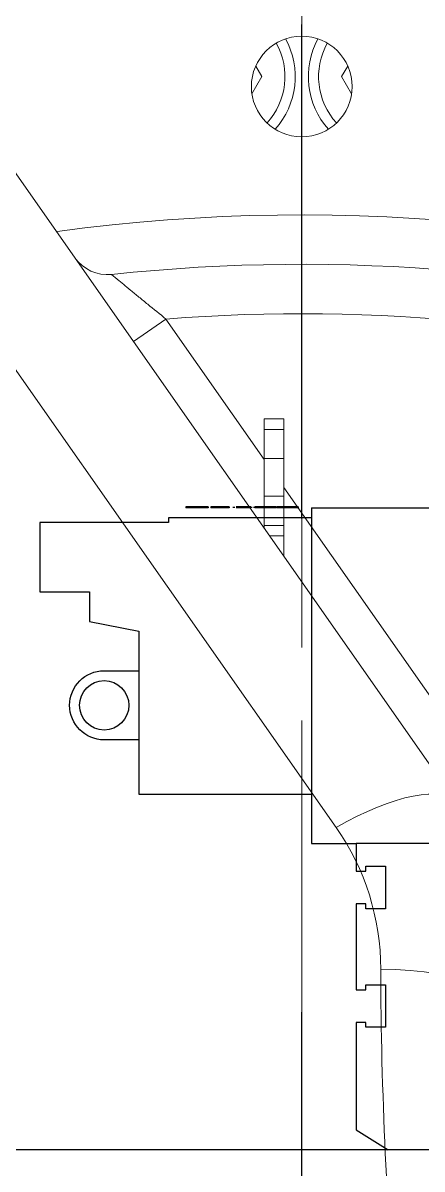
# Model space of a CAD drawing. Header units: millimetres. Extents: x 10462777 to 22643323, y 453826 to 1389191.
# Drawn here: x 11300079.6 to 11300120.1, y 584363.5 to 584479.5 of the extents above; entities that cross this region are included whole.
import ezdxf

# ---------------------------------------------------------------- set-up
doc = ezdxf.new("R2010")
doc.units = ezdxf.units.MM
doc.header["$LTSCALE"] = 200
doc.header["$MEASUREMENT"] = 0
for name, pattern in [('CENTER', [2, 1.25, -0.25, 0.25, -0.25]), ('CENTER2', [1.125, 0.75, -0.125, 0.125, -0.125]), ('PHANTOM', [2.5, 1.25, -0.25, 0.25, -0.25, 0.25, -0.25])]:
    doc.linetypes.add(name, pattern=pattern)
doc.layers.get('0').update_dxf_attribs({"linetype": 'CONTINUOUS'})
for name, color, linetype in [('1', 1, 'CENTER'), ('205', 4, 'CONTINUOUS'), ('DV1_DEFAULT', 7, 'CONTINUOUS')]:
    doc.layers.add(name, color=color, linetype=linetype)
doc.layers.add('LAYOUT', color=8, linetype='CONTINUOUS', lineweight=25)

# ---------------------------------------------------------------- blocks, each defined once
blk = doc.blocks.new('r710ic')
at = {"layer": 'DV1_DEFAULT', "color": 7, "linetype": 'Continuous', "lineweight": 0}
for p, q in [((271883.98, 104230.83), (271910.94, 104249.71)), ((271814.43, 104177.24), (271916.04, 104248.39)), ((271842.37, 104236.67), (271844.11, 104237.67)), ((271841.3, 104237.29), (271842.37, 104236.67)), ((271918.41, 104236.11), (271816.8, 104164.96)), ((271878.09, 104230.83), (271877.03, 104230.83)), ((271877.03, 104230.83), (271877.03, 104228.83)), ((271878.09, 104230.83), (271881.05, 104230.83)), ((271878.09, 104228.83), (271878.09, 104230.83)), ((271884.86, 104230.83), (271881.05, 104230.83)), ((271881.05, 104230.83), (271881.05, 104228.83)), ((271884.86, 104230.83), (271887.82, 104230.83)), ((271884.86, 104228.83), (271884.86, 104230.83)), ((271888.88, 104230.83), (271887.82, 104230.83)), ((271887.82, 104230.83), (271887.82, 104228.83)), ((271888.88, 104229.38), (271888.88, 104230.83)), ((271888.88, 104230.83), (271890.95, 104230.83)), ((271842.37, 104228.59), (271841.3, 104227.97)), ((271844.11, 104227.58), (271842.37, 104228.59)), ((271866.91, 104218.88), (271881.12, 104228.83)), ((271878.09, 104228.83), (271877.03, 104228.83)), ((271878.09, 104228.83), (271883.07, 104228.83)), ((271884.86, 104228.83), (271881.05, 104228.83)), ((271884.86, 104228.83), (271887.82, 104228.83)), ((271888.09, 104228.83), (271887.82, 104228.83)), ((271869.2, 104215.6), (271866.91, 104218.88))]:
    blk.add_line(p, q, dxfattribs=at)
at = {"layer": 'DV1_DEFAULT', "color": 1, "linetype": 'CENTER2', "lineweight": 0}
for p, q in [((274132.55, 104232.63), (269847.55, 104232.63)), ((269950.18, 104232.63), (274235.19, 104232.63))]:
    blk.add_line(p, q, dxfattribs=at)
at = {"layer": 'DV1_DEFAULT', "color": 3, "linetype": 'CENTER2', "lineweight": 0}
blk.add_circle((272041.37, 104232.63), 367.64, dxfattribs=at)
at = {"layer": 'DV1_DEFAULT', "color": 7, "linetype": 'Continuous', "lineweight": 0}
blk.add_circle((271843.37, 104232.63), 5.1, dxfattribs=at)
for centre, radius, start, end in [((272041.37, 104232.63), 213, 126.267, 191.5222), ((272041.37, 104232.63), 208, 127.2842, 190.912), ((272041.37, 104232.63), 185, 132.9282, 187.6933), ((272041.37, 104232.63), 180, 163.7398, 186.1434), ((272041.37, 104232.63), 175, 163.7398, 184.5066), ((271932.75, 104215.63), 25, 90, 125), ((271842.37, 104241.29), 8, 241.3944, 311.7791), ((271842.37, 104241.29), 6.96, 240.7928, 312.3808), ((271842.37, 104223.97), 8, 48.2209, 118.6056), ((271842.37, 104223.97), 6.96, 47.6192, 119.2072), ((271858.42, 104212.94), 4, 305, 6.1434)]:
    blk.add_arc(centre, radius, start, end, dxfattribs=at)
for centre, major_axis, ratio, start_param, end_param in [((271938.98, 104240.63), (0, -15), 0.415319, 3.168507, 4.712389), ((271924.64, 104236.11), (8.6, -12.29), 0.350294, 3.141593, 4.471859)]:
    blk.add_ellipse(centre, major_axis=major_axis, ratio=ratio, start_param=start_param, end_param=end_param, dxfattribs=at)
blk.add_open_spline([(271970.03, 104242.21), (271957.61, 104241.33), (271945.18, 104240.63), (271932.75, 104240.63)], degree=3, dxfattribs=at)
blk.add_open_spline([(271862.4, 104213.37), (271862.4, 104213.37), (271862.45, 104213.42), (271862.57, 104213.57), (271862.62, 104213.63), (271862.74, 104213.77), (271862.8, 104213.85), (271862.95, 104214.03), (271863.03, 104214.13), (271863.21, 104214.34), (271863.3, 104214.45), (271863.58, 104214.79), (271863.79, 104215.05), (271864.23, 104215.58), (271864.46, 104215.86), (271864.93, 104216.43), (271865.17, 104216.73), (271865.91, 104217.64), (271866.41, 104218.25), (271866.91, 104218.88)], degree=3, knots=[0, 0, 0, 0, 0.125, 0.125, 0.1875, 0.1875, 0.25, 0.25, 0.3125, 0.3125, 0.375, 0.375, 0.5, 0.5, 0.625, 0.625, 0.75, 0.75, 1, 1, 1, 1], dxfattribs=at)
at = {"layer": 'LAYOUT', "color": 3}
blk.add_circle((272041.37, 104232.63), 2050.12, dxfattribs=at)
blk = doc.blocks.new('A$C7DA30AB0')
at = {"layer": 'LAYOUT', "color": 6, "linetype": 'PHANTOM'}
blk.add_circle((3030.45, 3025.99, 0), 2693.02, dxfattribs=at)

msp = doc.modelspace()

# ---------------------------------------------------------------- linework, layer by layer
at = {"layer": '1', "color": 23, "linetype": 'CENTER'}
msp.add_line((11300107.87228, 579329.36568, 0), (11300107.87228, 587294.33381, 0), dxfattribs=at)
at = {"layer": '205', "color": 252, "linetype": 'Continuous'}
for p, q in [((11300108.8723, 584429.43812, 0), (11300094.37209, 584429.43812, 0)), ((11300094.37209, 584429.43812, 0), (11300094.37209, 584428.93811, 0)), ((11300096.47029, 584430.53813, 0), (11300096.13801, 584430.53813, 0)), ((11300096.13801, 584430.53813, 0), (11300096.13801, 584430.43813, 0)), ((11300096.47029, 584430.43813, 0), (11300096.13801, 584430.43813, 0)), ((11300096.47029, 584430.53813, 0), (11300096.47029, 584430.43813, 0)), ((11300097.0953, 584430.53813, 0), (11300096.47029, 584430.53813, 0)), ((11300097.0953, 584430.43813, 0), (11300096.47029, 584430.43813, 0)), ((11300097.0953, 584430.53813, 0), (11300097.0953, 584430.43813, 0)), ((11300097.33446, 584430.53813, 0), (11300097.0953, 584430.53813, 0)), ((11300097.33446, 584430.43813, 0), (11300097.0953, 584430.43813, 0)), ((11300097.33446, 584430.53813, 0), (11300097.24062, 584430.53813, 0)), ((11300097.33446, 584430.43813, 0), (11300097.24062, 584430.43813, 0)), ((11300097.66675, 584430.53813, 0), (11300097.33446, 584430.53813, 0)), ((11300097.33446, 584430.53813, 0), (11300097.33446, 584430.43813, 0)), ((11300097.66675, 584430.43813, 0), (11300097.33446, 584430.43813, 0)), ((11300097.54599, 584430.53813, 0), (11300097.54599, 584430.55064, 0)), ((11300097.54599, 584430.42563, 0), (11300097.54599, 584430.43813, 0)), ((11300097.66674, 584430.53813, 0), (11300097.66674, 584430.43813, 0)), ((11300098.41675, 584430.53813, 0), (11300097.66674, 584430.53813, 0)), ((11300098.41675, 584430.43813, 0), (11300097.66674, 584430.43813, 0)), ((11300097.71343, 584430.53813, 0), (11300097.71343, 584430.55064, 0)), ((11300097.71343, 584430.42563, 0), (11300097.71343, 584430.43813, 0)), ((11300097.87827, 584430.53813, 0), (11300097.87827, 584430.55064, 0)), ((11300097.87827, 584430.42563, 0), (11300097.87827, 584430.43813, 0)), ((11300098.41675, 584430.53813, 0), (11300098.41675, 584430.43813, 0)), ((11300098.65591, 584430.53813, 0), (11300098.65591, 584430.43813, 0)), ((11300098.90591, 584430.53813, 0), (11300098.65591, 584430.53813, 0)), ((11300098.90591, 584430.43813, 0), (11300098.65591, 584430.43813, 0)), ((11300098.90591, 584430.53813, 0), (11300098.90591, 584430.43813, 0)), ((11300099.04877, 584430.53813, 0), (11300098.90591, 584430.53813, 0)), ((11300099.04877, 584430.43813, 0), (11300098.90591, 584430.43813, 0)), ((11300099.2382, 584430.53813, 0), (11300099.04877, 584430.53813, 0)), ((11300099.04877, 584430.53813, 0), (11300099.04877, 584430.43813, 0)), ((11300099.2382, 584430.43813, 0), (11300099.04877, 584430.43813, 0)), ((11300099.23819, 584430.53813, 0), (11300099.23819, 584430.43813, 0)), ((11300099.38105, 584430.53813, 0), (11300099.23819, 584430.53813, 0)), ((11300099.38105, 584430.43813, 0), (11300099.23819, 584430.43813, 0)), ((11300099.38105, 584430.53813, 0), (11300099.38105, 584430.43813, 0)), ((11300100.52392, 584430.53813, 0), (11300099.38105, 584430.53813, 0)), ((11300100.52392, 584430.43813, 0), (11300099.38105, 584430.43813, 0)), ((11300100.52392, 584430.53813, 0), (11300100.52392, 584430.43813, 0)), ((11300100.94165, 584430.53813, 0), (11300100.94165, 584430.43813, 0)), ((11300101.0488, 584430.53813, 0), (11300101.0488, 584430.43813, 0)), ((11300102.72038, 584430.53813, 0), (11300102.72038, 584430.43813, 0)), ((11300102.79181, 584430.53813, 0), (11300102.79181, 584430.43813, 0)), ((11300103.03097, 584430.53813, 0), (11300103.03097, 584430.43813, 0)), ((11300103.06668, 584430.53813, 0), (11300103.06668, 584430.43813, 0)), ((11300103.13807, 584430.53813, 0), (11300103.13807, 584430.43813, 0)), ((11300103.13811, 584430.53813, 0), (11300103.13811, 584430.43813, 0)), ((11300103.24526, 584430.53813, 0), (11300103.13811, 584430.53813, 0)), ((11300103.24526, 584430.43813, 0), (11300103.13811, 584430.43813, 0)), ((11300103.24526, 584430.53813, 0), (11300103.24526, 584430.43813, 0)), ((11300103.47035, 584430.53813, 0), (11300103.47035, 584430.43813, 0)), ((11300103.47039, 584430.53813, 0), (11300103.47039, 584430.43813, 0)), ((11300103.57754, 584430.53813, 0), (11300103.47039, 584430.53813, 0)), ((11300103.57754, 584430.43813, 0), (11300103.47039, 584430.43813, 0)), ((11300103.57754, 584430.53813, 0), (11300103.57754, 584430.43813, 0)), ((11300105.23828, 584430.53813, 0), (11300105.23828, 584430.43813, 0)), ((11300106.79187, 584430.53813, 0), (11300106.45959, 584430.53813, 0)), ((11300106.79187, 584430.43813, 0), (11300106.45959, 584430.43813, 0)), ((11300106.79187, 584430.53813, 0), (11300106.79187, 584430.43813, 0)), ((11300107.52402, 584430.53813, 0), (11300106.79187, 584430.53813, 0)), ((11300107.52402, 584430.43813, 0), (11300106.79187, 584430.43813, 0)), ((11300107.52402, 584430.53813, 0), (11300107.52402, 584430.43813, 0)), ((11300108.8723, 584430.43813, 0), (11300108.8723, 584396.43765, 0)), ((11300108.8723, 584430.43813, 0), (11300123.3725, 584430.43813, 0)), ((11300081.37191, 584428.93811, 0), (11300081.37191, 584421.93801, 0)), ((11300094.37209, 584428.93811, 0), (11300081.37191, 584428.93811, 0)), ((11300081.37191, 584421.93801, 0), (11300086.37198, 584421.93801, 0)), ((11300086.37198, 584421.93801, 0), (11300086.37198, 584418.93797, 0)), ((11300086.37198, 584418.93797, 0), (11300091.37205, 584417.93796, 0)), ((11300091.37205, 584417.93796, 0), (11300091.37205, 584401.43772, 0)), ((11300087.872, 584413.9379, 0), (11300091.37197, 584413.9379, 0)), ((11300091.37197, 584406.9378, 0), (11300087.872, 584406.9378, 0)), ((11300091.37205, 584401.43772, 0), (11300108.8723, 584401.43772, 0)), ((11300108.8723, 584396.43765, 0), (11300113.37236, 584396.43765, 0)), ((11300113.37236, 584396.43765, 0), (11300113.37236, 584393.63761, 0)), ((11300181.37333, 584396.43765, 0), (11300113.37236, 584396.43765, 0)), ((11300181.37333, 584396.43765, 0), (11300113.37236, 584396.43765, 0)), ((11300113.37236, 584396.43765, 0), (11300113.37236, 584393.63761, 0)), ((11300113.37236, 584393.63761, 0), (11300114.37238, 584393.63761, 0)), ((11300113.37236, 584393.63761, 0), (11300114.37238, 584393.63761, 0)), ((11300114.37238, 584393.63761, 0), (11300114.37238, 584394.13762, 0)), ((11300114.37238, 584394.13762, 0), (11300116.3724, 584394.13762, 0)), ((11300114.37238, 584394.13762, 0), (11300116.3724, 584394.13762, 0)), ((11300114.37238, 584393.63761, 0), (11300114.37238, 584394.13762, 0)), ((11300116.3724, 584394.13762, 0), (11300116.3724, 584389.83756, 0)), ((11300116.3724, 584394.13762, 0), (11300116.3724, 584389.83756, 0)), ((11300114.37238, 584390.33756, 0), (11300113.37236, 584390.33756, 0)), ((11300113.37236, 584390.33756, 0), (11300113.37236, 584381.63744, 0)), ((11300113.37236, 584390.33756, 0), (11300113.37236, 584381.63744, 0)), ((11300114.37238, 584390.33756, 0), (11300113.37236, 584390.33756, 0)), ((11300114.37238, 584389.83756, 0), (11300114.37238, 584390.33756, 0)), ((11300114.37238, 584389.83756, 0), (11300114.37238, 584390.33756, 0)), ((11300116.3724, 584389.83756, 0), (11300114.37238, 584389.83756, 0)), ((11300116.3724, 584389.83756, 0), (11300114.37238, 584389.83756, 0)), ((11300114.37238, 584381.63744, 0), (11300114.37238, 584382.13745, 0)), ((11300114.37238, 584382.13745, 0), (11300116.3724, 584382.13745, 0)), ((11300114.37238, 584382.13745, 0), (11300116.3724, 584382.13745, 0)), ((11300114.37238, 584381.63744, 0), (11300114.37238, 584382.13745, 0)), ((11300116.3724, 584382.13745, 0), (11300116.3724, 584377.83739, 0)), ((11300116.3724, 584382.13745, 0), (11300116.3724, 584377.83739, 0)), ((11300113.37236, 584381.63744, 0), (11300114.37238, 584381.63744, 0)), ((11300113.37236, 584381.63744, 0), (11300114.37238, 584381.63744, 0)), ((11300113.37236, 584378.33739, 0), (11300113.37236, 584367.43724, 0)), ((11300114.37238, 584378.33739, 0), (11300113.37236, 584378.33739, 0)), ((11300114.37238, 584378.33739, 0), (11300113.37236, 584378.33739, 0)), ((11300113.37236, 584378.33739, 0), (11300113.37236, 584367.43724, 0)), ((11300114.37238, 584377.83739, 0), (11300114.37238, 584378.33739, 0)), ((11300114.37238, 584377.83739, 0), (11300114.37238, 584378.33739, 0)), ((11300116.3724, 584377.83739, 0), (11300114.37238, 584377.83739, 0)), ((11300116.3724, 584377.83739, 0), (11300114.37238, 584377.83739, 0)), ((11300113.37236, 584367.43724, 0), (11300116.62241, 584365.43721, 0)), ((11300113.37236, 584367.43724, 0), (11300116.62241, 584365.43721, 0)), ((11300290.37488, 584365.43721, 0), (11299930.36976, 584365.43721, 0))]:
    msp.add_line(p, q, dxfattribs=at)
msp.add_circle((11300087.872, 584410.43785, 0), 2.50004, dxfattribs=at)
at = {"layer": '205', "color": 252, "linetype": 'Continuous', "extrusion": (0, 0, -1)}
msp.add_arc((-11300087.872, 584410.43785, 0), 3.50005, 270, 90, dxfattribs=at)
at = {"layer": '205', "color": 252, "linetype": 'Continuous'}
for points, knots in [([(11300102.3881, 584430.53813, 0), (11300102.38363, 584430.53813, 0), (11300102.37506, 584430.53813, 0), (11300102.35695, 584430.53813, 0), (11300102.33684, 584430.53813, 0), (11300102.31383, 584430.53813, 0), (11300102.28822, 584430.53813, 0), (11300102.26028, 584430.53813, 0), (11300102.22885, 584430.53813, 0), (11300102.18291, 584430.53813, 0), (11300102.12131, 584430.53813, 0), (11300102.04512, 584430.53813, 0), (11300101.9638, 584430.53813, 0), (11300101.87984, 584430.53813, 0), (11300101.79548, 584430.53813, 0), (11300101.71196, 584430.53813, 0), (11300101.62969, 584430.53813, 0), (11300101.56181, 584430.53813, 0), (11300101.50746, 584430.53813, 0), (11300101.46729, 584430.53813, 0), (11300101.42698, 584430.53813, 0), (11300101.38665, 584430.53813, 0), (11300101.34627, 584430.53813, 0), (11300101.30611, 584430.53813, 0), (11300101.26611, 584430.53813, 0), (11300101.23794, 584430.53813, 0), (11300101.22298, 584430.53813, 0), (11300101.22082, 584430.53813, 0)], [0, 0, 0, 0, 0.066620638, 0.127349726, 0.182599591, 0.232143383, 0.276512699, 0.315950126, 0.350667062, 0.381081578, 0.436409918, 0.48759583, 0.536159862, 0.583305302, 0.630394073, 0.67648421, 0.721844427, 0.766756539, 0.789624234, 0.81357549, 0.838421379, 0.86527624, 0.894095028, 0.925102915, 0.957964843, 0.993857803, 1, 1, 1, 1]), ([(11300102.3881, 584430.43813, 0), (11300102.38363, 584430.43813, 0), (11300102.37506, 584430.43813, 0), (11300102.35695, 584430.43813, 0), (11300102.33684, 584430.43813, 0), (11300102.31383, 584430.43813, 0), (11300102.28822, 584430.43813, 0), (11300102.26028, 584430.43813, 0), (11300102.22885, 584430.43813, 0), (11300102.18291, 584430.43813, 0), (11300102.12131, 584430.43813, 0), (11300102.04512, 584430.43813, 0), (11300101.9638, 584430.43813, 0), (11300101.87984, 584430.43813, 0), (11300101.79548, 584430.43813, 0), (11300101.71196, 584430.43813, 0), (11300101.62969, 584430.43813, 0), (11300101.56181, 584430.43813, 0), (11300101.50746, 584430.43813, 0), (11300101.46729, 584430.43813, 0), (11300101.42698, 584430.43813, 0), (11300101.38665, 584430.43813, 0), (11300101.34627, 584430.43813, 0), (11300101.30611, 584430.43813, 0), (11300101.26611, 584430.43813, 0), (11300101.23794, 584430.43813, 0), (11300101.22298, 584430.43813, 0), (11300101.22082, 584430.43813, 0)], [0, 0, 0, 0, 0.066620638, 0.127349726, 0.182599591, 0.232143383, 0.276512699, 0.315950126, 0.350667062, 0.381081578, 0.436409918, 0.48759583, 0.536159862, 0.583305302, 0.630394073, 0.67648421, 0.721844427, 0.766756539, 0.789624234, 0.81357549, 0.838421379, 0.86527624, 0.894095028, 0.925102915, 0.957964843, 0.993857803, 1, 1, 1, 1]), ([(11300102.72038, 584430.53813, 0), (11300102.7159, 584430.53813, 0), (11300102.70734, 584430.53813, 0), (11300102.68923, 584430.53813, 0), (11300102.66912, 584430.53813, 0), (11300102.64611, 584430.53813, 0), (11300102.6205, 584430.53813, 0), (11300102.59256, 584430.53813, 0), (11300102.56113, 584430.53813, 0), (11300102.51519, 584430.53813, 0), (11300102.45359, 584430.53813, 0), (11300102.3774, 584430.53813, 0), (11300102.29608, 584430.53813, 0), (11300102.21212, 584430.53813, 0), (11300102.12776, 584430.53813, 0), (11300102.04423, 584430.53813, 0), (11300101.96197, 584430.53813, 0), (11300101.89409, 584430.53813, 0), (11300101.83974, 584430.53813, 0), (11300101.79957, 584430.53813, 0), (11300101.75926, 584430.53813, 0), (11300101.71893, 584430.53813, 0), (11300101.67855, 584430.53813, 0), (11300101.63839, 584430.53813, 0), (11300101.59839, 584430.53813, 0), (11300101.57022, 584430.53813, 0), (11300101.55526, 584430.53813, 0), (11300101.5531, 584430.53813, 0)], [0, 0, 0, 0, 0.066620638, 0.127349726, 0.182599591, 0.232143383, 0.276512699, 0.315950126, 0.350667062, 0.381081578, 0.436409918, 0.48759583, 0.536159862, 0.583305302, 0.630394073, 0.67648421, 0.721844427, 0.766756539, 0.789624234, 0.81357549, 0.838421379, 0.86527624, 0.894095028, 0.925102915, 0.957964843, 0.993857803, 1, 1, 1, 1]), ([(11300102.72038, 584430.43813, 0), (11300102.7159, 584430.43813, 0), (11300102.70734, 584430.43813, 0), (11300102.68923, 584430.43813, 0), (11300102.66912, 584430.43813, 0), (11300102.64611, 584430.43813, 0), (11300102.6205, 584430.43813, 0), (11300102.59256, 584430.43813, 0), (11300102.56113, 584430.43813, 0), (11300102.51519, 584430.43813, 0), (11300102.45359, 584430.43813, 0), (11300102.3774, 584430.43813, 0), (11300102.29608, 584430.43813, 0), (11300102.21212, 584430.43813, 0), (11300102.12776, 584430.43813, 0), (11300102.04423, 584430.43813, 0), (11300101.96197, 584430.43813, 0), (11300101.89409, 584430.43813, 0), (11300101.83974, 584430.43813, 0), (11300101.79957, 584430.43813, 0), (11300101.75926, 584430.43813, 0), (11300101.71893, 584430.43813, 0), (11300101.67855, 584430.43813, 0), (11300101.63839, 584430.43813, 0), (11300101.59839, 584430.43813, 0), (11300101.57022, 584430.43813, 0), (11300101.55526, 584430.43813, 0), (11300101.5531, 584430.43813, 0)], [0, 0, 0, 0, 0.066620638, 0.127349726, 0.182599591, 0.232143383, 0.276512699, 0.315950126, 0.350667062, 0.381081578, 0.436409918, 0.48759583, 0.536159862, 0.583305302, 0.630394073, 0.67648421, 0.721844427, 0.766756539, 0.789624234, 0.81357549, 0.838421379, 0.86527624, 0.894095028, 0.925102915, 0.957964843, 0.993857803, 1, 1, 1, 1]), ([(11300104.32361, 584430.53813, 0), (11300104.31508, 584430.53813, 0), (11300104.28652, 584430.53813, 0), (11300104.23693, 584430.53813, 0), (11300104.17494, 584430.53813, 0), (11300104.09499, 584430.53813, 0), (11300104.00333, 584430.53813, 0), (11300103.90426, 584430.53813, 0), (11300103.81947, 584430.53813, 0), (11300103.74662, 584430.53813, 0), (11300103.68168, 584430.53813, 0), (11300103.61879, 584430.53813, 0), (11300103.55611, 584430.53813, 0), (11300103.4957, 584430.53813, 0), (11300103.43861, 584430.53813, 0), (11300103.3883, 584430.53813, 0), (11300103.34464, 584430.53813, 0), (11300103.31625, 584430.53813, 0), (11300103.29512, 584430.53813, 0), (11300103.27758, 584430.53813, 0), (11300103.26765, 584430.53813, 0), (11300103.25977, 584430.53813, 0), (11300103.25258, 584430.53813, 0), (11300103.24881, 584430.53813, 0), (11300103.24582, 584430.53813, 0), (11300103.24533, 584430.53813, 0), (11300103.24526, 584430.53813, 0)], [0, 0, 0, 0, 0.024342957, 0.08000263, 0.130082613, 0.176424496, 0.26081917, 0.333362168, 0.395407705, 0.446754857, 0.494372099, 0.542992792, 0.594156577, 0.647194186, 0.698687561, 0.743600423, 0.782767748, 0.8158504, 0.827997718, 0.837990698, 0.851176801, 0.871103893, 0.898767541, 0.933832711, 0.977525751, 1, 1, 1, 1]), ([(11300104.33449, 584430.43813, 0), (11300104.3225, 584430.43813, 0), (11300104.2905, 584430.43813, 0), (11300104.23693, 584430.43813, 0), (11300104.17494, 584430.43813, 0), (11300104.09499, 584430.43813, 0), (11300104.00333, 584430.43813, 0), (11300103.90426, 584430.43813, 0), (11300103.81947, 584430.43813, 0), (11300103.74662, 584430.43813, 0), (11300103.68168, 584430.43813, 0), (11300103.61879, 584430.43813, 0), (11300103.55611, 584430.43813, 0), (11300103.4957, 584430.43813, 0), (11300103.43861, 584430.43813, 0), (11300103.3883, 584430.43813, 0), (11300103.34464, 584430.43813, 0), (11300103.31625, 584430.43813, 0), (11300103.29512, 584430.43813, 0), (11300103.27758, 584430.43813, 0), (11300103.26765, 584430.43813, 0), (11300103.25977, 584430.43813, 0), (11300103.25258, 584430.43813, 0), (11300103.24881, 584430.43813, 0), (11300103.24582, 584430.43813, 0), (11300103.24533, 584430.43813, 0), (11300103.24526, 584430.43813, 0)], [0, 0, 0, 0, 0.034413338, 0.089498511, 0.139061588, 0.184925147, 0.26844873, 0.340242966, 0.401648092, 0.452465258, 0.499591012, 0.547709861, 0.598345552, 0.650835726, 0.701797606, 0.746246893, 0.785009948, 0.817751133, 0.829773071, 0.839662908, 0.852712908, 0.87243432, 0.899812435, 0.934515675, 0.977757731, 1, 1, 1, 1]), ([(11300105.23828, 584430.53813, 0), (11300105.23728, 584430.53813, 0), (11300105.23532, 584430.53813, 0), (11300105.22295, 584430.53813, 0), (11300105.20096, 584430.53813, 0), (11300105.17054, 584430.53813, 0), (11300105.13248, 584430.53813, 0), (11300105.08433, 584430.53813, 0), (11300105.0285, 584430.53813, 0), (11300104.96384, 584430.53813, 0), (11300104.89566, 584430.53813, 0), (11300104.82875, 584430.53813, 0), (11300104.76195, 584430.53813, 0), (11300104.69698, 584430.53813, 0), (11300104.63299, 584430.53813, 0), (11300104.56921, 584430.53813, 0), (11300104.50722, 584430.53813, 0), (11300104.42727, 584430.53813, 0), (11300104.3356, 584430.53813, 0), (11300104.23654, 584430.53813, 0), (11300104.15175, 584430.53813, 0), (11300104.0789, 584430.53813, 0), (11300104.01396, 584430.53813, 0), (11300103.95107, 584430.53813, 0), (11300103.88839, 584430.53813, 0), (11300103.82798, 584430.53813, 0), (11300103.77089, 584430.53813, 0), (11300103.72058, 584430.53813, 0), (11300103.67692, 584430.53813, 0), (11300103.64853, 584430.53813, 0), (11300103.6274, 584430.53813, 0), (11300103.60986, 584430.53813, 0), (11300103.59993, 584430.53813, 0), (11300103.59205, 584430.53813, 0), (11300103.58486, 584430.53813, 0), (11300103.58109, 584430.53813, 0), (11300103.57724, 584430.53813, 0), (11300103.57746, 584430.53813, 0), (11300103.57761, 584430.53813, 0)], [0, 0, 0, 0, 0.049913497, 0.098433984, 0.145349765, 0.191285985, 0.235970592, 0.279987863, 0.323725008, 0.367041975, 0.408613928, 0.446663809, 0.481272237, 0.512317672, 0.540480935, 0.56594135, 0.588849446, 0.610047622, 0.648652294, 0.681835652, 0.710217154, 0.733704891, 0.755486455, 0.777727028, 0.801130888, 0.825391892, 0.848946516, 0.869491015, 0.887407332, 0.902540336, 0.908096886, 0.912667977, 0.918699698, 0.927814952, 0.94046914, 0.956509007, 0.976495523, 1, 1, 1, 1]), ([(11300105.23828, 584430.43813, 0), (11300105.23728, 584430.43813, 0), (11300105.23532, 584430.43813, 0), (11300105.22295, 584430.43813, 0), (11300105.20096, 584430.43813, 0), (11300105.17054, 584430.43813, 0), (11300105.13248, 584430.43813, 0), (11300105.08433, 584430.43813, 0), (11300105.0285, 584430.43813, 0), (11300104.96384, 584430.43813, 0), (11300104.89566, 584430.43813, 0), (11300104.82875, 584430.43813, 0), (11300104.76195, 584430.43813, 0), (11300104.69698, 584430.43813, 0), (11300104.63299, 584430.43813, 0), (11300104.56921, 584430.43813, 0), (11300104.50722, 584430.43813, 0), (11300104.42727, 584430.43813, 0), (11300104.3356, 584430.43813, 0), (11300104.23654, 584430.43813, 0), (11300104.15175, 584430.43813, 0), (11300104.0789, 584430.43813, 0), (11300104.01396, 584430.43813, 0), (11300103.95107, 584430.43813, 0), (11300103.88839, 584430.43813, 0), (11300103.82798, 584430.43813, 0), (11300103.77089, 584430.43813, 0), (11300103.72058, 584430.43813, 0), (11300103.67692, 584430.43813, 0), (11300103.64853, 584430.43813, 0), (11300103.6274, 584430.43813, 0), (11300103.60986, 584430.43813, 0), (11300103.59993, 584430.43813, 0), (11300103.59205, 584430.43813, 0), (11300103.58486, 584430.43813, 0), (11300103.58109, 584430.43813, 0), (11300103.57724, 584430.43813, 0), (11300103.57746, 584430.43813, 0), (11300103.57761, 584430.43813, 0)], [0, 0, 0, 0, 0.049913497, 0.098433984, 0.145349765, 0.191285985, 0.235970592, 0.279987863, 0.323725008, 0.367041975, 0.408613928, 0.446663809, 0.481272237, 0.512317672, 0.540480935, 0.56594135, 0.588849446, 0.610047622, 0.648652294, 0.681835652, 0.710217154, 0.733704891, 0.755486455, 0.777727028, 0.801130888, 0.825391892, 0.848946516, 0.869491015, 0.887407332, 0.902540336, 0.908096886, 0.912667977, 0.918699698, 0.927814952, 0.94046914, 0.956509007, 0.976495523, 1, 1, 1, 1]), ([(11300106.45959, 584430.53813, 0), (11300106.41056, 584430.53813, 0), (11300106.31538, 584430.53813, 0), (11300106.17824, 584430.53813, 0), (11300106.05083, 584430.53813, 0), (11300105.93353, 584430.53813, 0), (11300105.82623, 584430.53813, 0), (11300105.72867, 584430.53813, 0), (11300105.64219, 584430.53813, 0), (11300105.56436, 584430.53813, 0), (11300105.49729, 584430.53813, 0), (11300105.43857, 584430.53813, 0), (11300105.39029, 584430.53813, 0), (11300105.34943, 584430.53813, 0), (11300105.32157, 584430.53813, 0), (11300105.30796, 584430.53813, 0), (11300105.30283, 584430.53813, 0)], [0, 0, 0, 0, 0.084866602, 0.164765474, 0.239810812, 0.311442361, 0.379528441, 0.445205208, 0.509284586, 0.573078521, 0.637855944, 0.70535983, 0.776621398, 0.85184313, 0.932628994, 1, 1, 1, 1]), ([(11300106.45959, 584430.43813, 0), (11300106.41056, 584430.43813, 0), (11300106.31538, 584430.43813, 0), (11300106.17824, 584430.43813, 0), (11300106.05083, 584430.43813, 0), (11300105.93353, 584430.43813, 0), (11300105.82623, 584430.43813, 0), (11300105.72867, 584430.43813, 0), (11300105.64219, 584430.43813, 0), (11300105.56436, 584430.43813, 0), (11300105.49729, 584430.43813, 0), (11300105.43857, 584430.43813, 0), (11300105.39029, 584430.43813, 0), (11300105.34943, 584430.43813, 0), (11300105.32157, 584430.43813, 0), (11300105.30796, 584430.43813, 0), (11300105.30283, 584430.43813, 0)], [0, 0, 0, 0, 0.084866602, 0.164765474, 0.239810812, 0.311442361, 0.379528441, 0.445205208, 0.509284586, 0.573078521, 0.637855944, 0.70535983, 0.776621398, 0.85184313, 0.932628994, 1, 1, 1, 1]), ([(11300106.79187, 584430.53813, 0), (11300106.74284, 584430.53813, 0), (11300106.64766, 584430.53813, 0), (11300106.51052, 584430.53813, 0), (11300106.38311, 584430.53813, 0), (11300106.26581, 584430.53813, 0), (11300106.15851, 584430.53813, 0), (11300106.06095, 584430.53813, 0), (11300105.97447, 584430.53813, 0), (11300105.89664, 584430.53813, 0), (11300105.82957, 584430.53813, 0), (11300105.77085, 584430.53813, 0), (11300105.72257, 584430.53813, 0), (11300105.68171, 584430.53813, 0), (11300105.65385, 584430.53813, 0), (11300105.64024, 584430.53813, 0), (11300105.63511, 584430.53813, 0)], [0, 0, 0, 0, 0.084866602, 0.164765474, 0.239810812, 0.311442361, 0.379528441, 0.445205208, 0.509284586, 0.573078521, 0.637855944, 0.70535983, 0.776621398, 0.85184313, 0.932628994, 1, 1, 1, 1]), ([(11300106.79187, 584430.43813, 0), (11300106.74284, 584430.43813, 0), (11300106.64766, 584430.43813, 0), (11300106.51052, 584430.43813, 0), (11300106.38311, 584430.43813, 0), (11300106.26581, 584430.43813, 0), (11300106.15851, 584430.43813, 0), (11300106.06095, 584430.43813, 0), (11300105.97447, 584430.43813, 0), (11300105.89664, 584430.43813, 0), (11300105.82957, 584430.43813, 0), (11300105.77085, 584430.43813, 0), (11300105.72257, 584430.43813, 0), (11300105.68171, 584430.43813, 0), (11300105.65385, 584430.43813, 0), (11300105.64024, 584430.43813, 0), (11300105.63511, 584430.43813, 0)], [0, 0, 0, 0, 0.084866602, 0.164765474, 0.239810812, 0.311442361, 0.379528441, 0.445205208, 0.509284586, 0.573078521, 0.637855944, 0.70535983, 0.776621398, 0.85184313, 0.932628994, 1, 1, 1, 1])]:
    msp.add_open_spline(points, degree=3, knots=knots, dxfattribs=at)

# ---------------------------------------------------------------- block references
at = {"ltscale": 10}
msp.add_blockref('A$C7DA30AB0', (11294684.4077, 580408.4363, 0), dxfattribs=at)
at = {"layer": 'LAYOUT', "color": 2, "rotation": 270}
msp.add_blockref('r710ic', (11195875.24796, 856316.46559, 0), dxfattribs=at)

doc.saveas('drawing.dxf')
